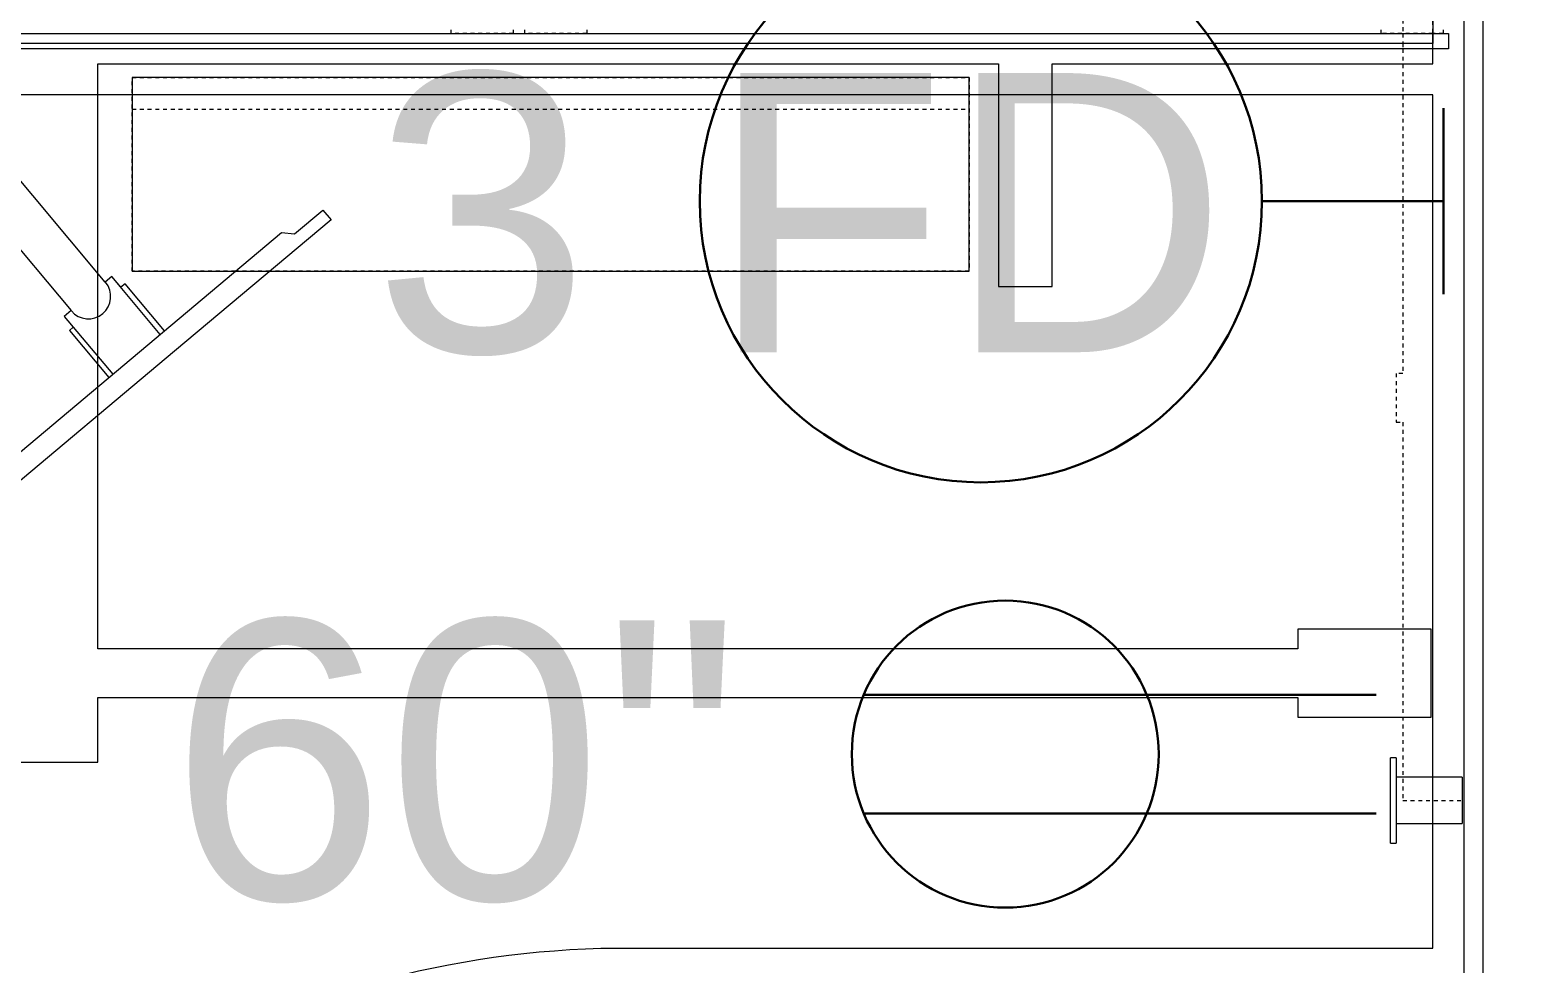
# Model space of a CAD drawing. Header units: inches. Extents: x 6664 to 8129, y 209 to 1287.
# Drawn here: x 7383.98 to 7432.47, y 557.74 to 587.85 of the extents above; entities that cross this region are included whole.
import ezdxf

# ---------------------------------------------------------------- set-up
doc = ezdxf.new("R2010")
doc.units = ezdxf.units.IN
doc.header["$MEASUREMENT"] = 0
doc.linetypes.add('Dash', pattern=[0.25, 0.125, -0.125])
for name, color, linetype, lineweight in [('A-ANNO-NOTE', 131, 'Continuous', 30), ('A-WALL', 113, 'Continuous', 13), ('A-WALL-PATT', 111, 'Continuous', 13), ('E-ELEC-FIXT', 91, 'Continuous', 9), ('I-FURN', 30, 'Continuous', 9), ('I-FURN-HDLN', 30, 'Dash', 9), ('I-WALL', 2, 'Continuous', 9)]:
    doc.layers.add(name, color=color, linetype=linetype, lineweight=lineweight)
doc.styles.add('Swis721 Lt BT', font='swissl.ttf', dxfattribs={"height": 9})

# ---------------------------------------------------------------- blocks, each defined once
blk = doc.blocks.new('Hardware-Table_Frame-Teknion-WWSMD-R2011 - 60_-V80-11th FLOOR POWER _ SIGNAL')
at = {"layer": 'I-FURN-HDLN'}
for p, q in [((1, 25.23), (-0.968, 25.23)), ((-0.968, 25.23), (-0.968, 13.032)), ((-0.968, 13.032), (-1.18, 13.032)), ((-1.18, 13.032), (-1.18, 11.463)), ((-1.18, 11.463), (-0.968, 11.463)), ((-0.968, 11.463), (-0.968, 0.986)), ((-0.968, 0.986), (-0.968, 0.808)), ((-0.968, 0.808), (-0.968, 0.493)), ((-0.968, 0.449), (-0.968, -0.463)), ((-0.968, -0.507), (-0.968, -0.822)), ((-0.968, -0.822), (-0.968, -1)), ((-0.968, -1), (-0.968, -11.463)), ((-0.968, -11.463), (-1.18, -11.463)), ((-1.18, -11.463), (-1.18, -13.033)), ((-1.18, -13.033), (-0.968, -13.033)), ((-0.968, -13.033), (-0.968, -25.23)), ((-0.968, -25.23), (1, -25.23))]:
    blk.add_line(p, q, dxfattribs=at)
blk = doc.blocks.new('Hardware-Wire_Management-Teknion-WWEPTDY60-R2011 - 60_-V81-11th FLOOR POWER _ SIGNAL')
at = {"layer": 'I-FURN'}
for p, q in [((13.5, 3.125), (-13.5, 3.125)), ((-13.5, 3.125), (-13.5, 2.57)), ((13.5, 2.57), (13.5, 3.125)), ((-13.5, 2.57), (-13.5, -3.125)), ((13.5, -3.125), (13.5, 2.57)), ((-13.5, -3.125), (-10.174, -3.125)), ((-10.174, -3.125), (-9.061, -3.125)), ((-9.061, -3.125), (13.5, -3.125))]:
    blk.add_line(p, q, dxfattribs=at)
at = {"layer": 'I-FURN-HDLN'}
for p, q in [((-13.5, -3.125), (-13.5, 3.125)), ((-13.5, 3.125), (13.5, 3.125)), ((13.5, 3.125), (13.5, -3.125)), ((-13.5, 2.1), (13.5, 2.1)), ((-10.174, -3.125), (-13.5, -3.125)), ((-9.061, -3.125), (-10.174, -3.125)), ((13.5, -3.125), (-9.061, -3.125))]:
    blk.add_line(p, q, dxfattribs=at)
blk = doc.blocks.new('Hardware-Table_Frame-Teknion-WWSTW_60_Wide-R2011 - 28_ x 60_ x 60_-7617701-11th FLOOR POWER _ SIGNAL')
at = {"layer": 'I-FURN'}
for p, q in [((60.984, -0.822), (60.984, -0.403)), ((60.984, -1), (60.984, -0.822)), ((60.984, -1.475), (60.984, -1)), ((17.91, -2.475), (17.91, -1.475)), ((17.91, -1.475), (46.968, -1.475)), ((46.968, -1.475), (46.968, -2.475)), ((48.698, -2.475), (48.698, -1.475)), ((48.698, -1.475), (60.016, -1.475)), ((60.016, -1.475), (60.984, -1.475)), ((17.91, -8.224), (17.91, -2.475)), ((46.968, -2.475), (46.968, -8.66)), ((48.698, -8.66), (48.698, -2.475)), ((17.91, -11.162), (17.91, -8.224)), ((46.968, -8.66), (48.698, -8.66)), ((17.91, -11.892), (17.91, -11.162)), ((17.91, -12.825), (17.91, -11.926)), ((17.91, -20.34), (17.91, -12.825)), ((60.016, -19.711), (56.629, -19.711)), ((56.629, -19.711), (56.629, -20.34)), ((60.907, -19.711), (60.016, -19.711)), ((60.929, -22.541), (60.929, -19.711)), ((56.629, -20.34), (17.91, -20.34)), ((17.91, -23.995), (17.91, -21.91)), ((17.91, -21.91), (56.629, -21.91)), ((56.629, -21.91), (56.629, -22.541)), ((56.629, -22.541), (60.016, -22.541)), ((60.016, -22.541), (60.929, -22.541)), ((15.16, -23.995), (17.91, -23.995))]:
    blk.add_line(p, q, dxfattribs=at)
at = {"layer": 'I-FURN-HDLN'}
for p, q in [((60.984, -1.475), (60.984, 1.475)), ((17.91, -1.475), (46.968, -1.475)), ((17.91, -20.34), (17.91, -1.475)), ((46.968, -1.475), (46.968, -8.66)), ((48.698, -1.475), (60.984, -1.475)), ((48.698, -8.66), (48.698, -1.475)), ((46.968, -8.66), (48.698, -8.66)), ((56.629, -19.711), (56.629, -20.34)), ((60.929, -19.711), (56.629, -19.711)), ((60.929, -22.541), (60.929, -19.711)), ((56.629, -20.34), (17.91, -20.34)), ((17.91, -21.91), (56.629, -21.91)), ((17.91, -23.995), (17.91, -21.91)), ((56.629, -21.91), (56.629, -22.541)), ((56.629, -22.541), (60.929, -22.541)), ((15.16, -23.995), (17.91, -23.995))]:
    blk.add_line(p, q, dxfattribs=at)
blk = doc.blocks.new('Desk-Worksurface-Teknion-WWWTW3060-R2011 - 30_ x 60_-V87-11th FLOOR POWER _ SIGNAL')
at = {"layer": 'I-FURN'}
for p, q in [((-33.212, 13.762), (-59.556, 13.762)), ((-59.556, 13.762), (-59.556, 8.992)), ((-59.556, 8.992), (-59.556, -13.762)), ((-59.556, -13.762), (-58.587, -13.762)), ((-58.587, -13.762), (0, -13.762))]:
    blk.add_line(p, q, dxfattribs=at)
blk.add_arc((-33.53, 44.312), 30.551, 270.5953, 329.4055, dxfattribs=at)
blk = doc.blocks.new('Hardware-Screen_Frame-Teknion-WWCFM-R2011 - 22_ x 60_-V92-11th FLOOR POWER _ SIGNAL')
at = {"layer": 'I-FURN-HDLN'}
for p, q in [((-29.813, 0.5), (-29.484, 0.5)), ((-29.813, 0.375), (-29.813, 0.5)), ((-29.484, 0.5), (-27.813, 0.5)), ((-27.813, 0.5), (-27.813, 0.375)), ((-2.187, 0.5), (-0.187, 0.5)), ((-2.187, 0.375), (-2.187, 0.5)), ((-0.187, 0.5), (-0.187, 0.375)), ((0.186, 0.5), (2.186, 0.5)), ((0.186, 0.375), (0.186, 0.5)), ((2.186, 0.5), (2.186, 0.375))]:
    blk.add_line(p, q, dxfattribs=at)
blk = doc.blocks.new('Hardware-Top_Trim-Teknion-WWCTT-R2011 - 60_-V93-11th FLOOR POWER _ SIGNAL')
at = {"layer": 'I-FURN'}
for p, q in [((-30, -0.815), (-30, 0.815)), ((-30, 0.815), (30, 0.815))]:
    blk.add_line(p, q, dxfattribs=at)
blk = doc.blocks.new('Screen-Division-Teknion-WWCSF_60_Wide-R2011 - 22_ x 60_-V94-11th FLOOR POWER _ SIGNAL')
at = {"layer": 'I-FURN'}
for p, q in [((-29.95, 0.247), (29.95, 0.247)), ((-29.95, -0.247), (-29.95, 0.247)), ((-29.779, -0.247), (-29.95, -0.247)), ((-29.45, -0.247), (-29.779, -0.247)), ((-27.779, -0.247), (-29.45, -0.247)), ((-2.153, -0.247), (-27.779, -0.247)), ((-0.153, -0.247), (-2.153, -0.247)), ((0.22, -0.247), (-0.153, -0.247)), ((2.22, -0.247), (0.22, -0.247)), ((27.848, -0.247), (2.22, -0.247))]:
    blk.add_line(p, q, dxfattribs=at)
blk = doc.blocks.new('PS - Power Device _Wall Base_ - Duplex _ 60-V128-11th FLOOR POWER _ SIGNAL')
at = {"layer": 'E-ELEC-FIXT'}
for p, q in [((7427.871, 561.635), (7427.871, 564.385)), ((7428.059, 564.385), (7427.871, 564.385)), ((7428.059, 564.385), (7428.059, 561.635)), ((7428.271, 563.76), (7428.059, 563.76)), ((7429.24, 563.76), (7428.271, 563.76)), ((7430.184, 563.76), (7429.24, 563.76)), ((7430.184, 563.76), (7430.184, 563.01)), ((7430.184, 563.01), (7430.184, 562.26)), ((7428.059, 562.26), (7429.24, 562.26)), ((7429.24, 562.26), (7430.184, 562.26)), ((7427.871, 561.635), (7428.059, 561.635))]:
    blk.add_line(p, q, dxfattribs=at)
blk = doc.blocks.new('Steelcase - Worktool - Computer Support - CF Series - Flat Monitor Arm - Light Duty Monitor - 5lb-8455612-11th FLOOR POWER _ SIGNAL')
at = {"layer": 'I-FURN'}
for p, q in [((-2.556, 1.757), (-2.556, -0.015)), ((2.57, 1.757), (-2.556, 1.757)), ((2.57, 0.666), (2.57, 1.757)), ((1.128, 0.959), (0, 0.959)), ((1.378, 0.666), (1.378, 0.709)), ((1.378, 0.666), (1.378, -0.755)), ((12.019, 0.666), (1.378, 0.666)), ((12.019, 0.709), (12.019, 0.666)), ((12.019, 0.666), (12.019, -0.764)), ((13.397, 0.959), (12.269, 0.959)), ((14.34, -6.742), (14.34, -0.174)), ((0.029, -0.958), (1.172, -0.958)), ((1.378, -0.754), (12.019, -0.754)), ((12.226, -0.958), (13.427, -0.958)), ((12.903, -0.958), (12.903, -6.742)), ((12.903, -6.742), (12.611, -6.742)), ((12.611, -6.742), (12.611, -7.192)), ((12.903, -6.742), (12.611, -6.742)), ((12.611, -6.742), (12.611, -9.172)), ((14.611, -6.742), (14.34, -6.742)), ((14.611, -6.742), (14.34, -6.742)), ((14.611, -7.192), (14.611, -6.742)), ((14.611, -9.172), (14.611, -6.742)), ((12.451, -7.192), (12.451, -9.172)), ((12.611, -7.192), (12.451, -7.192)), ((14.792, -7.192), (14.611, -7.192)), ((14.792, -9.172), (14.792, -7.192)), ((7.01, -9.172), (6.713, -9.478)), ((7.01, -9.172), (19.718, -9.172)), ((19.718, -9.172), (20.015, -9.478)), ((6.713, -9.478), (5.512, -9.478)), ((5.512, -9.478), (5.512, -9.887)), ((20.015, -9.478), (21.209, -9.478)), ((21.209, -9.478), (21.209, -9.887)), ((14.611, -9.887), (5.512, -9.887)), ((21.209, -9.887), (14.611, -9.887))]:
    blk.add_line(p, q, dxfattribs=at)
for centre, radius, start, end in [((0, 0), 0.959, 90, 271.7625), ((1.128, 0.709), 0.25, 360, 90), ((12.269, 0.709), 0.25, 90, 180), ((13.397, 0), 0.959, 349.5208, 90), ((0.007, -0.015), 2.563, 180, 343.2225), ((13.397, 0), 0.959, 271.7625, 360), ((1.172, -0.752), 0.207, 270, 359.2849), ((12.226, -0.752), 0.207, 180.7151, 270), ((13.621, -6.751), 0.719, 180, 359.9998)]:
    blk.add_arc(centre, radius, start, end, dxfattribs=at)

msp = doc.modelspace()

# ---------------------------------------------------------------- hatches: boundary and pattern name
at = {"layer": 'A-WALL-PATT', "lineweight": 9}
h = msp.add_hatch(dxfattribs=at)
h.set_pattern_fill('FP_1', color=256, style=0, pattern_type=2)
h.set_pattern_definition([(0, (0, 0), (30.72, 7.68), [1.267, -21.773, 1.267, -21.773, -122.88]), (0, (0, 0), (30.72, 7.68), [-46.08, 1.267, -44.813, 1.267, -21.773, -53.76]), (0, (0, 0), (30.72, 7.68), [-115.2, 1.267, -14.093, 1.267, -37.133]), (120, (11.52, 3.84), (-22.011075, 22.7643004), [1.267, -21.773, 1.267, -21.773, -122.88]), (120, (11.52, 3.84), (-22.011075, 22.7643004), [-46.08, 1.267, -44.813, 1.267, -21.773, -53.76]), (120, (11.52, 3.84), (-22.011075, 22.7643004), [-115.2, 1.267, -14.093, 1.267, -37.133]), (240, (15.36, 19.2), (-8.708925, -30.4443004), [1.267, -21.773, 1.267, -21.773, -122.88]), (240, (15.36, 19.2), (-8.708925, -30.4443004), [-46.08, 1.267, -44.813, 1.267, -21.773, -53.76]), (240, (15.36, 19.2), (-8.708925, -30.4443004), [-115.2, 1.267, -14.093, 1.267, -37.133])])
h.paths.add_polyline_path([(7430.239, 492.36), (7433.364, 492.36), (7433.364, 492.985), (7430.864, 492.985), (7430.837, 708.11), (7430.239, 708.11), (7430.239, 492.985)], flags=0)
h.paths.add_polyline_path([(7430.239, 732.11), (7433.364, 732.11), (7433.364, 732.36), (7430.239, 732.36)], flags=0)

# ---------------------------------------------------------------- linework, layer by layer
at = {"layer": 'A-ANNO-NOTE'}
for p, q in [((7429.585, 585.334), (7429.585, 579.334)), ((7429.585, 582.334), (7423.726, 582.334)), ((7427.405, 566.418), (7410.879, 566.418)), ((7427.405, 562.586), (7410.879, 562.586)), ((7427.405, 562.586), (7410.879, 562.586))]:
    msp.add_line(p, q, dxfattribs=at)
for centre, radius in [((7414.656, 582.334), 9.07), ((7415.443, 564.502), 4.95)]:
    msp.add_circle(centre, radius, dxfattribs=at)
at = {"layer": 'A-WALL'}
msp.add_line((7430.864, 492.985), (7430.864, 708.11), dxfattribs=at)
at = {"layer": 'I-WALL', "lineweight": 13}
msp.add_line((7430.239, 708.11), (7430.239, 492.36), dxfattribs=at)

# ---------------------------------------------------------------- block references
at = {"layer": 'E-ELEC-FIXT'}
msp.add_blockref('PS - Power Device _Wall Base_ - Duplex _ 60-V128-11th FLOOR POWER _ SIGNAL', (0, 0), dxfattribs=at)
at = {"layer": 'I-FURN'}
for name, p in [('Hardware-Table_Frame-Teknion-WWSTW_60_Wide-R2011 - 28_ x 60_ x 60_-7617701-11th FLOOR POWER _ SIGNAL', (7368.255, 588.239)), ('Hardware-Table_Frame-Teknion-WWSMD-R2011 - 60_-V80-11th FLOOR POWER _ SIGNAL', (7429.239, 588.239)), ('Hardware-Wire_Management-Teknion-WWEPTDY60-R2011 - 60_-V81-11th FLOOR POWER _ SIGNAL', (7400.774, 583.194))]:
    msp.add_blockref(name, p, dxfattribs=at)
for name, p, rotation in [('Steelcase - Worktool - Computer Support - CF Series - Flat Monitor Arm - Light Duty Monitor - 5lb-8455612-11th FLOOR POWER _ SIGNAL', (7371.09, 575.671), 39.99999999999741), ('Hardware-Top_Trim-Teknion-WWCTT-R2011 - 60_-V93-11th FLOOR POWER _ SIGNAL', (7399.239, 588.232), 180), ('Hardware-Screen_Frame-Teknion-WWCFM-R2011 - 22_ x 60_-V92-11th FLOOR POWER _ SIGNAL', (7399.754, 588.232), 180), ('Screen-Division-Teknion-WWCSF_60_Wide-R2011 - 22_ x 60_-V94-11th FLOOR POWER _ SIGNAL', (7399.789, 587.486), 180), ('Desk-Worksurface-Teknion-WWWTW3060-R2011 - 30_ x 60_-V87-11th FLOOR POWER _ SIGNAL', (7369.684, 572.002), 179.9999970424413)]:
    msp.add_blockref(name, p, dxfattribs=dict(at, rotation=rotation))

# ---------------------------------------------------------------- texts
at = {"layer": 'A-ANNO-NOTE', "lineweight": 9, "char_height": 9, "attachment_point": 1, "style": 'Swis721 Lt BT'}
for s, insert, width in [('3', (7395.05, 586.461), 8.181), ('FD', (7405.867, 586.461), 19.695), ('60"', (7388.48, 568.817), 20.604)]:
    msp.add_mtext(s, dxfattribs=dict(at, insert=insert, width=width))

doc.saveas('drawing.dxf')
